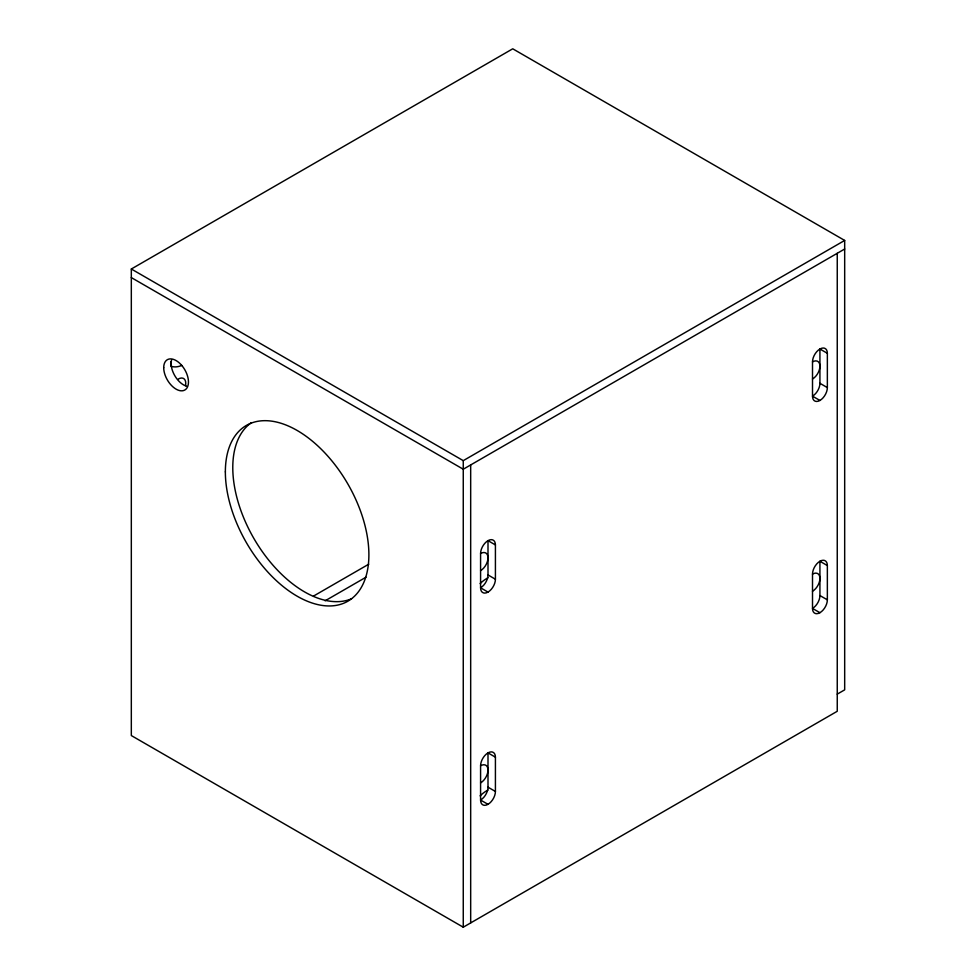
<?xml version="1.0" encoding="UTF-8"?>
<svg xmlns="http://www.w3.org/2000/svg" width="976" height="976" viewBox="0 0 976 976"><rect width="100%" height="100%" fill="white"/><g stroke="black" fill="none" stroke-linecap="round" stroke-linejoin="round"><path stroke-width="1.46" d="M837.249 253.296L837.249 711.272L463.258 927.2L131.321 735.562L131.321 269.01L512.742 48.8L844.679 240.438L844.679 689.849L837.249 694.131M131.321 269.01L463.258 460.648L844.679 240.438M844.679 249.014L463.258 469.224L131.321 277.587M313.479 596.104L368.745 564.201M325.142 600.801L365.951 577.243M827.355 353.3L819.925 349.018A10.504 6.063 -60 0 0 812.508 361.876L812.508 396.158A10.504 6.063 -60 0 0 819.925 400.453A10.504 6.063 -60 0 0 827.355 387.594L827.355 353.3A10.504 6.063 -60 0 0 819.925 349.018L819.925 383.3A10.504 6.063 -60 0 1 812.508 396.158L819.925 400.453M819.925 383.3L827.355 387.594M827.355 565.555L819.925 561.261A10.504 6.063 -60 0 0 812.508 574.12L812.508 608.414A10.504 6.063 -60 0 0 819.925 612.696A10.504 6.063 -60 0 0 827.355 599.837L827.355 565.555A10.504 6.063 -60 0 0 819.925 561.261L819.925 595.555A10.504 6.063 -60 0 1 812.508 608.414L819.925 612.696M819.925 595.555L827.355 599.837M495.418 544.937L488 540.655A10.504 6.063 -60 0 0 480.582 553.514L480.582 587.796A10.504 6.063 -60 0 0 488 592.09A10.504 6.063 -60 0 0 495.418 579.232L495.418 544.937A10.504 6.063 -60 0 0 488 540.655L488 574.937A10.504 6.063 -60 0 1 480.582 587.796L488 592.09M488 574.937L495.418 579.232M495.418 757.181L488 752.886A10.504 6.063 -60 0 0 480.582 765.745L480.582 800.039A10.504 6.063 -60 0 0 488 804.322A10.504 6.063 -60 0 0 495.418 791.463L495.418 757.181A10.504 6.063 -60 0 0 488 752.886L488 787.181A10.504 6.063 -60 0 1 480.582 800.039L488 804.322M488 787.181L495.418 791.463M470.676 464.93L470.676 922.918M463.258 460.648L463.258 927.2M170.922 361.645L170.922 366.159A30.207 17.446 -60 0 0 181.768 365.427M812.508 361.876A10.504 6.063 -60 0 1 819.925 366.159A10.504 6.063 -60 0 1 812.508 379.017M812.508 574.12A10.504 6.063 -60 0 1 819.925 578.414A10.504 6.063 -60 0 1 812.508 591.273M480.107 583.587A30.207 17.446 -60 0 1 488 577.804M480.582 553.514A10.504 6.063 -60 0 1 488 557.796A10.504 6.063 -60 0 1 480.582 570.655M186.709 386.228A17.495 10.102 60 0 1 171.556 359.973M480.582 765.757A10.504 6.063 -60 0 1 488 770.052A10.504 6.063 -60 0 1 480.582 782.911M351.543 598.776A101.48 58.597 60 0 1 253.199 537.276A101.48 58.597 60 0 1 251.454 422.62M178.34 379.017A10.504 6.063 -60 0 1 185.513 385.666M480.107 795.843A30.207 17.446 -60 0 1 488 790.048M163.712 367.72A17.495 10.102 60 0 0 182.28 390.803A17.495 10.102 60 0 0 182.28 366.061A17.495 10.102 60 0 0 163.712 367.72M225.358 471.884A101.48 58.597 60 0 0 332.999 605.791A101.48 58.597 60 0 0 332.999 462.258A101.48 58.597 60 0 0 225.358 471.884"/></g></svg>
